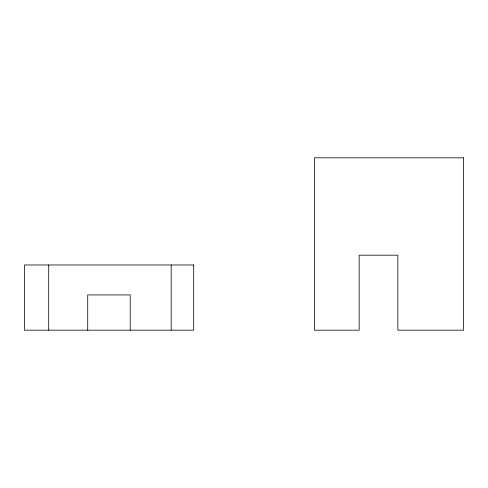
<?xml version="1.0" encoding="UTF-8"?>
<svg xmlns="http://www.w3.org/2000/svg" width="488" height="488" viewBox="0 0 488 488"><rect width="100%" height="100%" fill="white"/><g stroke="black" fill="none" stroke-linecap="round" stroke-linejoin="round"><path stroke-width="0.73" d="M171.184 264.966L171.184 330.181M130.204 330.181L130.204 294.917L87.712 294.917L87.712 330.181M48.708 264.966L48.708 330.181M463.6 157.819L314.455 157.819L314.455 330.181L359.162 330.181L359.162 255.175L397.854 255.175L397.854 330.181L463.6 330.181L463.6 157.819M193.699 264.966L24.4 264.966L24.4 330.181L193.699 330.181L193.699 264.966"/></g></svg>
